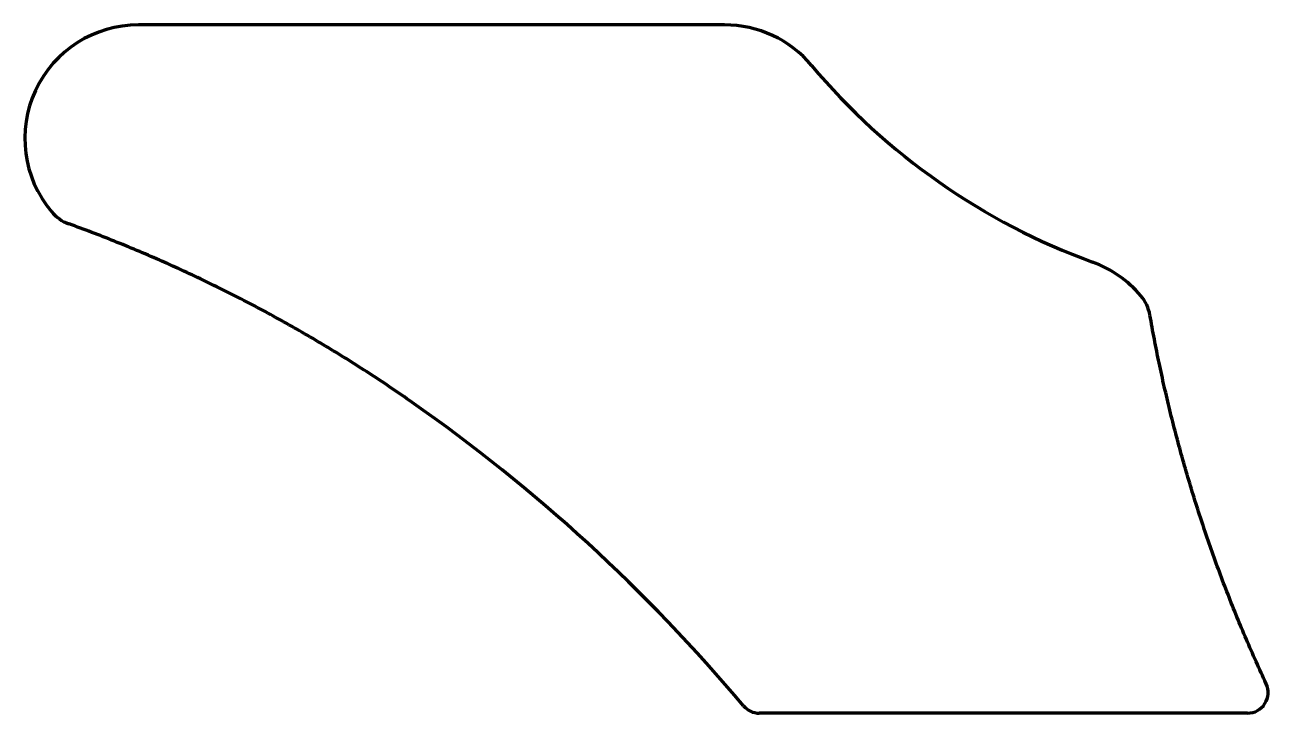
# Model space of a CAD drawing. Header units: inches. Extents: x -1.5 to -0.32, y 0 to 0.66.
import ezdxf

# ---------------------------------------------------------------- set-up
doc = ezdxf.new("R2010")
doc.units = ezdxf.units.IN
doc.header["$MEASUREMENT"] = 0
doc.layers.add('1', color=7, linetype='Continuous', true_color=0xffffff)

msp = doc.modelspace()

# ---------------------------------------------------------------- linework, layer by layer
at = {"layer": '1', "color": 163, "linetype": 'Continuous', "lineweight": 70}
for p, q in [((-0.8379, 0.6558), (-1.3957, 0.6558)), ((-0.3399, 0), (-0.8047, 0))]:
    msp.add_line(p, q, dxfattribs=at)
for centre, radius, start, end in [((-1.3957, 0.5475), 0.1083, 90, 220), ((-0.8379, 0.5475), 0.1083, 40, 90), ((-0.2715, 1.0228), 0.6311, 220, 250), ((-1.4485, 0.5032), 0.0394, 220, 250), ((-0.5244, 0.328), 0.1083, 40, 70), ((-0.4716, 0.3723), 0.0394, 10, 40), ((-2.076, -1.0471), 1.6399, 40, 55), ((-0.3399, 0.0197), 0.0197, 270, 25), ((-0.8047, 0.0197), 0.0197, 220, 270)]:
    msp.add_arc(centre, radius, start, end, dxfattribs=at)
for points in [[(-1.1354, 0.2963), (-1.2875, 0.4027), (-1.4619, 0.4662)], [(-0.3221, 0.028), (-0.4006, 0.1963), (-0.4328, 0.3791)]]:
    msp.add_open_spline(points, degree=2, dxfattribs=at)

doc.saveas('drawing.dxf')
